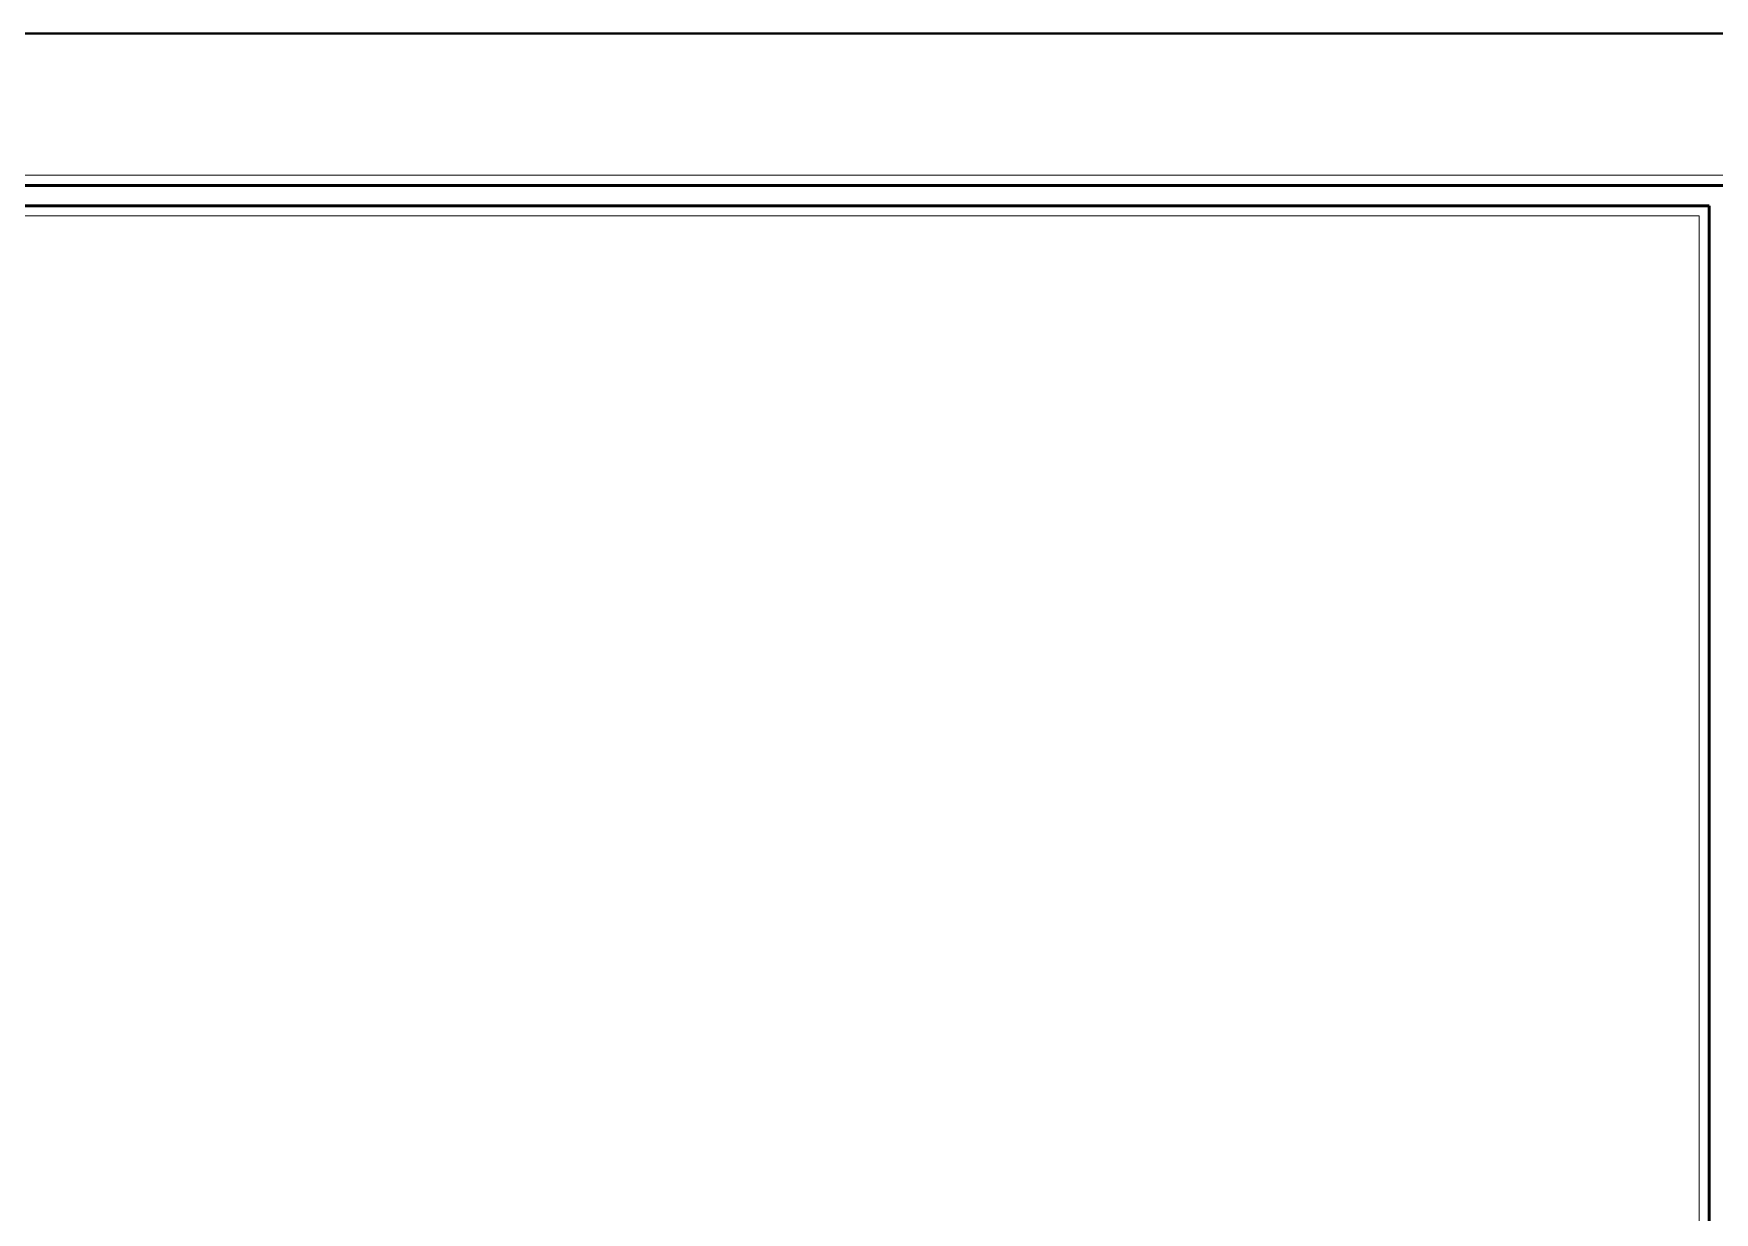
# Model space of a CAD drawing. Header units: metres. Extents: x 134072 to 172200, y 35728 to 38066.
# Drawn here: x 138930 to 139759, y 37485 to 38066 of the extents above; entities that cross this region are included whole.
import ezdxf

# ---------------------------------------------------------------- set-up
doc = ezdxf.new("R2010")
doc.units = ezdxf.units.M
doc.layers.add('ELEKTRİK', color=102, linetype='Continuous', lineweight=40)

msp = doc.modelspace()

# ---------------------------------------------------------------- linework, layer by layer
at = {"lineweight": 20}
for p, q in [((137518.32, 37996.42, 127785.85), (153740.31, 37996.42, 127785.85)), ((137538.32, 37976.42, 127785.85), (139751.62, 37976.42, 127785.85)), ((139751.62, 37976.42, 127785.85), (139751.62, 35938.91, 127785.85))]:
    msp.add_line(p, q, dxfattribs=at)
at = {"lineweight": 50}
for p, q in [((137523.32, 37991.42, 127785.85), (153732.69, 37991.42, 127785.85)), ((137533.32, 37981.42, 127785.85), (139756.62, 37981.42, 127785.85)), ((139756.62, 37981.42, 127785.85), (139756.62, 35933.91, 127785.85))]:
    msp.add_line(p, q, dxfattribs=at)
at = {"layer": 'ELEKTRİK'}
msp.add_line((135359.31, 38066.32, 127785.85), (172199.82, 38066.32, 127785.85), dxfattribs=at)

doc.saveas('drawing.dxf')
